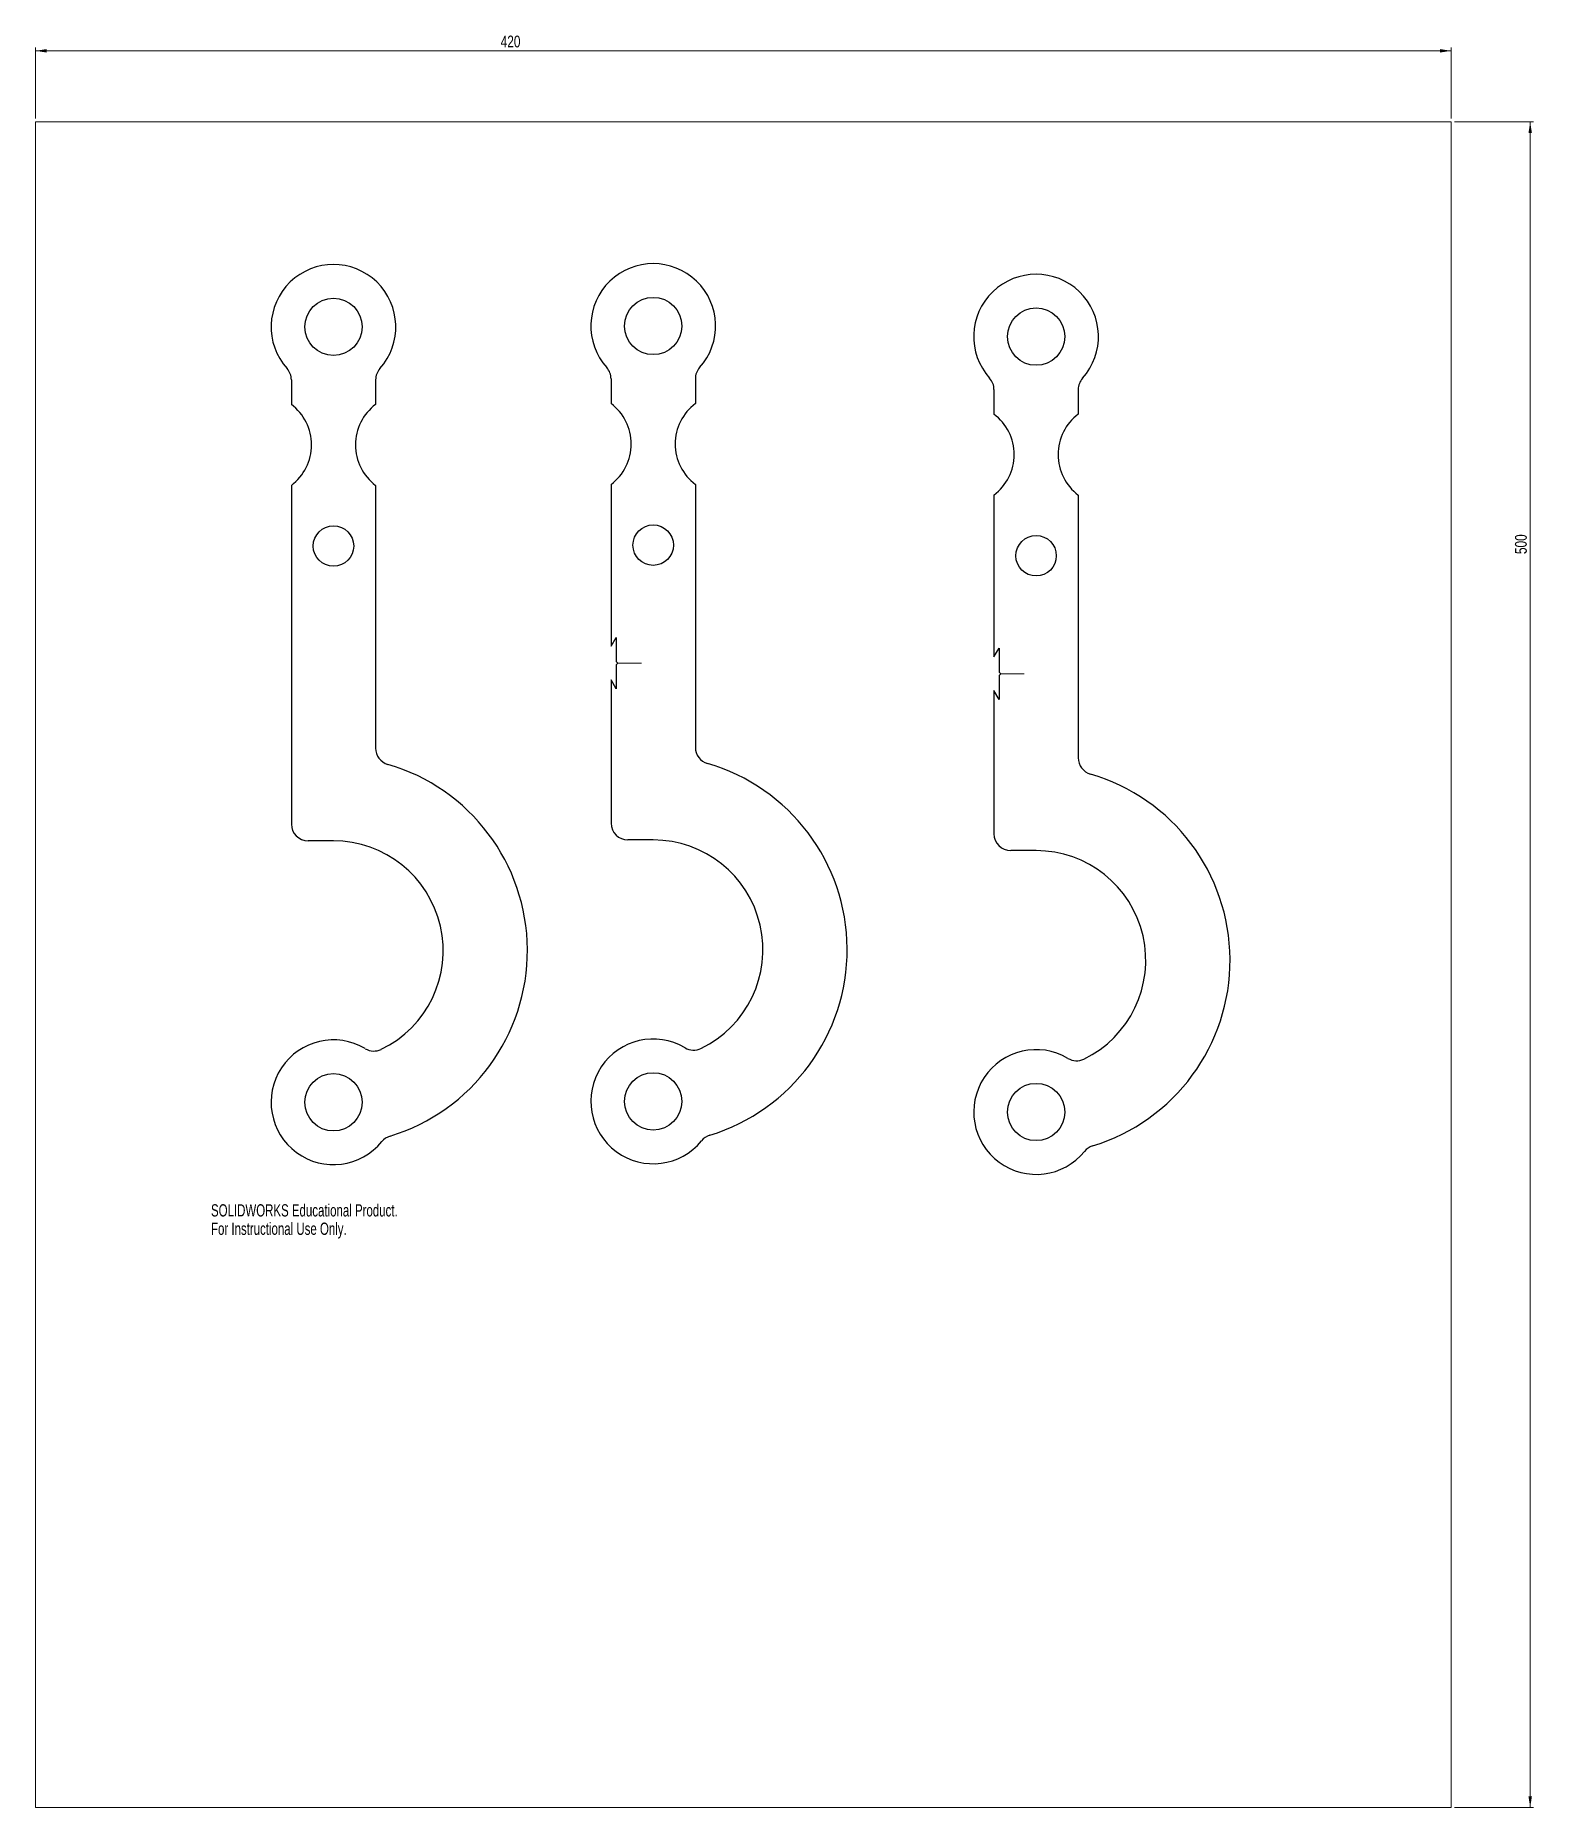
# Model space of a CAD drawing. Header units: millimetres. Extents: x -52 to 392, y -169 to 357.
import ezdxf

# ---------------------------------------------------------------- set-up
doc = ezdxf.new("R2010")
doc.units = ezdxf.units.MM
doc.styles.add('SLDTEXTSTYLE0', font='TXT', dxfattribs={"width": 0.75})
doc.styles.add('SLDTEXTSTYLE1', font='TXT', dxfattribs={"width": 0.7})
doc.dimstyles.new('SLDDIMSTYLE0', dxfattribs={"dimtxt": 3.5, "dimasz": 3.302, "dimexe": 0, "dimexo": 0.0625, "dimgap": 0.875, "dimtad": 1, "dimrnd": 1e-09, "dimzin": 12, "dimdsep": 46, "dimtxsty": 'SLDTEXTSTYLE0', "dimsah": 1, "dimcen": 0.09, "dimadec": 0, "dimazin": 3, "dimtfac": 1, "dimtofl": 0, "dimtmove": 0, "dimatfit": 3, "dimfxl": 1, "dimfrac": 2, "dimtolj": 1, "dimtzin": 12, "dimarcsym": 0})

# ---------------------------------------------------------------- blocks, each defined once
blk = doc.blocks.new('_D')
at = {"color": 7, "linetype": 'Continuous', "lineweight": 0}
for p, q in [((-52.08, 332.17), (-52.08, 353.27)), ((-52.08, 352.27), (367.92, 352.27)), ((367.92, 332.17), (367.92, 353.27))]:
    blk.add_line(p, q, dxfattribs=at)
at = {"color": 7, "linetype": 'Continuous', "lineweight": 18}
for points in [[(-52.08, 352.27), (-48.78, 351.76), (-48.78, 352.77)], [(367.92, 352.27), (364.61, 352.77), (364.61, 351.76)]]:
    blk.add_solid(points, dxfattribs=at)
at = {"color": 7, "linetype": 'Continuous', "lineweight": 18, "insert": (85.94, 356.78), "char_height": 3.5, "attachment_point": 1, "style": 'SLDTEXTSTYLE0'}
blk.add_mtext('420', dxfattribs=at)
blk = doc.blocks.new('_D_1')
at = {"color": 7, "linetype": 'Continuous', "lineweight": 0}
for p, q in [((368.92, 331.17), (392.34, 331.17)), ((391.34, 331.17), (391.34, -168.83)), ((368.92, -168.83), (392.34, -168.83))]:
    blk.add_line(p, q, dxfattribs=at)
at = {"color": 7, "linetype": 'Continuous', "lineweight": 18}
for points in [[(391.34, 331.17), (390.83, 327.87), (391.85, 327.87)], [(391.34, -168.83), (391.85, -165.52), (390.83, -165.52)]]:
    blk.add_solid(points, dxfattribs=at)
at = {"color": 7, "linetype": 'Continuous', "lineweight": 18, "insert": (386.83, 202.99), "char_height": 3.5, "attachment_point": 1, "rotation": 90, "style": 'SLDTEXTSTYLE0'}
blk.add_mtext('500', dxfattribs=at)
blk = doc.blocks.new('Drawing View5')
at = {"color": 7, "linetype": 'Continuous', "lineweight": 25}
for p, q in [((1.28, -3.34), (1.28, -10.65)), ((26.28, -3.34), (26.28, -10.65)), ((1.28, -34.65), (1.28, -135.11)), ((26.28, -34.65), (26.28, -112.61)), ((13.78, -140.11), (6.28, -140.11))]:
    blk.add_line(p, q, dxfattribs=at)
for centre, radius in [((13.78, 12.35), 8.5), ((13.78, -52.65), 6), ((13.78, -217.65), 8.5)]:
    blk.add_circle(centre, radius, dxfattribs=at)
for centre, radius, start, end in [((13.78, 12.35), 18.5, 318.1317, 221.8683), ((-3.72, -3.34), 5, 0, 41.8683), ((31.28, -3.34), 5, 138.1317, 180), ((-7.72, -22.65), 15, 306.8699, 53.1301), ((35.28, -22.65), 15, 126.8699, 233.1301), ((31.28, -112.61), 5, 180, 253.7514), ((13.78, -172.65), 57.54, 286.9486, 73.7514), ((6.28, -135.11), 5, 180, 270), ((13.78, -172.65), 32.54, 295.822, 90), ((13.78, -217.65), 18.5, 59.3015, 320.8812), ((25.77, -197.45), 5, 239.3015, 295.822), ((32.01, -232.48), 5, 106.9486, 140.8812)]:
    blk.add_arc(centre, radius, start, end, dxfattribs=at)
blk = doc.blocks.new('Drawing View6')
at = {"color": 7, "linetype": 'Continuous', "lineweight": 25}
for p, q in [((-1.5, 91.92), (-1.5, 84.6)), ((23.5, 91.92), (23.5, 84.6)), ((-1.5, 60.6), (-1.5, 12.6)), ((23.5, 60.6), (23.5, -17.35)), ((-1.5, 12.6), (0, 15.2)), ((0, 15.2), (0, 8.1)), ((0, 8.1), (0.5, 7.6)), ((0.5, 7.6), (0, 7.1)), ((0, 7.1), (0, 0)), ((0, 0), (-1.5, 2.6)), ((-1.5, 2.6), (-1.5, -39.86)), ((11, -44.86), (3.5, -44.86))]:
    blk.add_line(p, q, dxfattribs=at)
for centre, radius in [((11, 107.6), 8.5), ((11, 42.6), 6), ((11, -122.4), 8.5)]:
    blk.add_circle(centre, radius, dxfattribs=at)
for centre, radius, start, end in [((11, 107.6), 18.5, 318.1317, 221.8683), ((-6.5, 91.92), 5, 0, 41.8683), ((28.5, 91.92), 5, 138.1317, 180), ((-10.5, 72.6), 15, 306.8699, 53.1301), ((32.5, 72.6), 15, 126.8699, 233.1301), ((28.5, -17.35), 5, 180, 253.7514), ((11, -77.4), 57.54, 286.9486, 73.7514), ((3.5, -39.86), 5, 180, 270), ((11, -77.4), 32.54, 295.822, 90), ((11, -122.4), 18.5, 59.3015, 320.8812), ((23, -102.19), 5, 239.3015, 295.822), ((29.23, -137.23), 5, 106.9486, 140.8812)]:
    blk.add_arc(centre, radius, start, end, dxfattribs=at)
blk = doc.blocks.new('Drawing View7')
at = {"color": 7, "linetype": 'Continuous', "lineweight": 25}
for p, q in [((-1.5, 91.92), (-1.5, 84.6)), ((23.5, 91.92), (23.5, 84.6)), ((-1.5, 60.6), (-1.5, 12.6)), ((23.5, 60.6), (23.5, -17.35)), ((-1.5, 12.6), (0, 15.2)), ((0, 15.2), (0, 8.1)), ((0, 8.1), (0.5, 7.6)), ((0.5, 7.6), (0, 7.1)), ((0, 7.1), (0, 0)), ((0, 0), (-1.5, 2.6)), ((-1.5, 2.6), (-1.5, -39.86)), ((11, -44.86), (3.5, -44.86))]:
    blk.add_line(p, q, dxfattribs=at)
for centre, radius in [((11, 107.6), 8.5), ((11, 42.6), 6), ((11, -122.4), 8.5)]:
    blk.add_circle(centre, radius, dxfattribs=at)
for centre, radius, start, end in [((11, 107.6), 18.5, 318.1317, 221.8683), ((-6.5, 91.92), 5, 0, 41.8683), ((28.5, 91.92), 5, 138.1317, 180), ((-10.5, 72.6), 15, 306.8699, 53.1301), ((32.5, 72.6), 15, 126.8699, 233.1301), ((28.5, -17.35), 5, 180, 253.7514), ((11, -77.4), 57.54, 286.9486, 73.7514), ((3.5, -39.86), 5, 180, 270), ((11, -77.4), 32.54, 295.822, 90), ((11, -122.4), 18.5, 59.3015, 320.8812), ((23, -102.19), 5, 239.3015, 295.822), ((29.23, -137.23), 5, 106.9486, 140.8812)]:
    blk.add_arc(centre, radius, start, end, dxfattribs=at)

msp = doc.modelspace()

# ---------------------------------------------------------------- linework, layer by layer
at = {"color": 7, "linetype": 'Continuous', "lineweight": 18}
for p, q in [((-52.084, 331.173), (367.916, 331.173)), ((-52.084, 331.173), (-52.084, -168.827)), ((367.916, 331.173), (367.916, -168.827)), ((120.68, 170.639), (127.68, 170.639)), ((234.269, 167.493), (241.269, 167.493)), ((-52.084, -168.827), (367.916, -168.827))]:
    msp.add_line(p, q, dxfattribs=at)

# ---------------------------------------------------------------- block references
at = {"color": 7, "linetype": 'Continuous', "lineweight": 25}
for name, p in [('Drawing View5', (22.55, 258.027)), ('Drawing View6', (120.18, 163.039)), ('Drawing View7', (233.769, 159.893))]:
    msp.add_blockref(name, p, dxfattribs=at)

# ---------------------------------------------------------------- texts
at = {"color": 7, "linetype": 'Continuous', "char_height": 3.633, "attachment_point": 1, "style": 'SLDTEXTSTYLE1'}
for s, insert in [('SOLIDWORKS Educational Product.', (0, 10.133)), ('For Instructional Use Only.', (0, 4.683))]:
    msp.add_mtext(s, dxfattribs=dict(at, insert=insert))

# ---------------------------------------------------------------- dimensions: what is measured, and where the dimension line sits
at = {"color": 7, "linetype": 'Continuous', "lineweight": 18}
dim = msp.add_linear_dim(base=(367.916, 352.265), p1=(-52.084, 331.173), p2=(367.916, 331.173), dimstyle='SLDDIMSTYLE0', dxfattribs=at)
dim.commit()
dim.dimension.update_dxf_attribs({"geometry": '_D', "text_midpoint": (89.822, 352.265), "dimtype": 160})
dim = msp.add_linear_dim(base=(391.342, -168.827), p1=(367.916, 331.173), p2=(367.916, -168.827), angle=90, dimstyle='SLDDIMSTYLE0', dxfattribs=at)
dim.commit()
dim.dimension.update_dxf_attribs({"geometry": '_D_1', "text_midpoint": (391.342, 206.871), "dimtype": 160})

doc.saveas('drawing.dxf')
